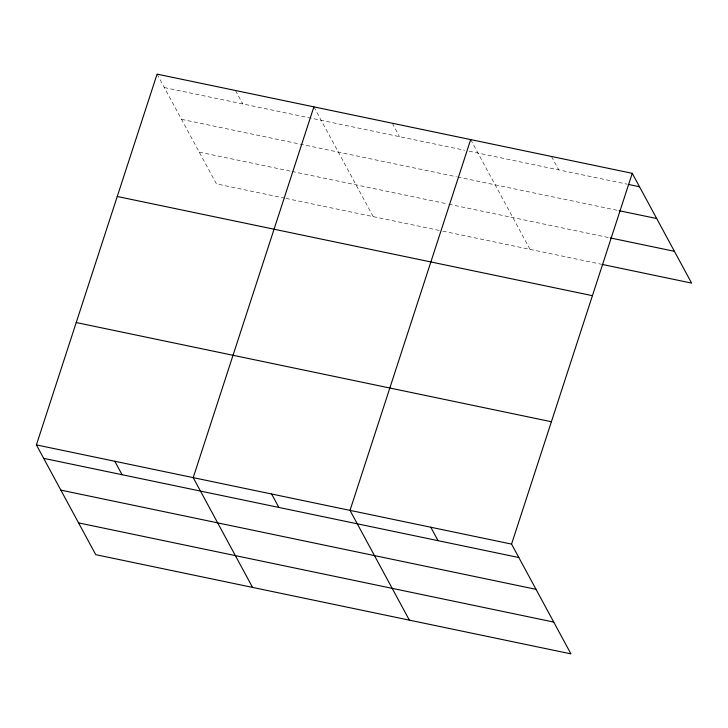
<?xml version="1.0" encoding="UTF-8"?>
<svg xmlns="http://www.w3.org/2000/svg" width="728" height="728" viewBox="0 0 728 728"><rect width="100%" height="100%" fill="white"/><g stroke="black" fill="none" stroke-linecap="round" stroke-linejoin="round"><path stroke-width="0.55" stroke-dasharray="3.64 2.73" d="M164.337 87.56L464.701 150.268M469.114 151.187L627.336 184.211M181.527 119.356L456.492 176.758M457.594 176.986L617.972 210.465M199.244 152.116L290.9 171.244M292.001 171.471L447.702 203.977M448.803 204.213L610.228 237.91M284.894 198.198L216.434 183.902L157.075 74.129M286.004 198.426L441.705 230.931M442.806 231.158L600.864 264.155M551.469 156.456L558.731 169.897M470.688 139.594L530.039 249.367M392.283 123.232L399.545 136.664M313.886 106.861L373.236 216.635M235.481 90.5L242.743 103.931"/><path stroke-width="1.09" d="M632.25 173.328L511.566 544.098L570.925 653.871L95.75 554.672L36.4 444.899L157.075 74.129L632.25 173.328L691.6 283.101L601.965 264.382M313.886 106.861L193.202 477.641L252.561 587.414M470.688 139.594L350.013 510.374L409.364 620.147M628.446 184.448L639.512 186.759M619.073 210.692L656.702 218.546M610.228 237.91L674.41 251.306M117.254 196.487L592.419 295.677M76.222 322.55L551.396 421.74M36.4 444.899L511.566 544.098M43.662 458.34L518.827 557.53M60.852 490.126L536.017 589.325M78.56 522.886L553.735 622.076M430.794 527.236L438.056 540.667M271.608 494.003L278.87 507.434M114.806 461.27L122.067 474.702"/></g></svg>
